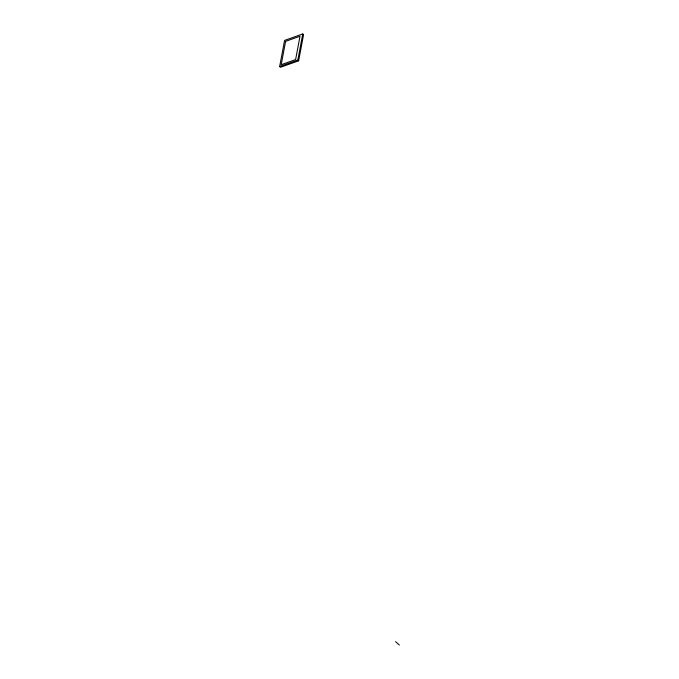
<?xml version="1.0" encoding="UTF-8"?>
<svg xmlns="http://www.w3.org/2000/svg" width="679" height="679" viewBox="0 0 679 679"><rect width="100%" height="100%" fill="white"/><g stroke="black" fill="none" stroke-linecap="round" stroke-linejoin="round"><path stroke-width="1.02" d="M279.646 66.559L284.586 40.409L302.766 33.95L303.572 34.671L298.633 60.821L280.452 67.28L279.646 66.559L297.826 60.1L302.766 33.95M297.826 60.1L298.633 60.821M395.585 641.68L399.354 645.05M285.613 41.351L281.191 64.717L295.603 59.599L300.016 36.242L285.613 41.351"/></g></svg>
